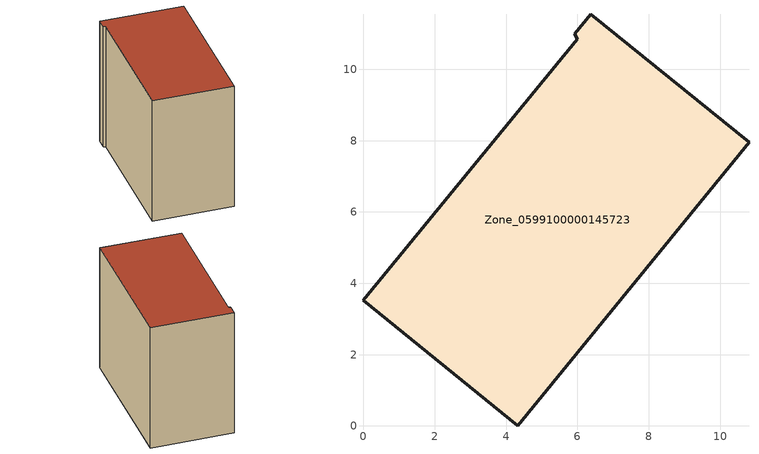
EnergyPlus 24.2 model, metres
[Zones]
Zone_0599100000145723
 floor ground (C_G): 6.38,11.55 10.81,7.95 4.33,0 0,3.53 6,10.85 5.93,11 z0
 wall outside (C_F): 10.81,7.95 6.38,11.55 5.93,11 6,10.85 0,3.53 4.33,0 10.81,7.95 z0:9.16
 roof outside (C_R): 4.33,0 10.81,7.95 6.38,11.55 5.93,11 6,10.85 0,3.53 z9.16
[BUILDING]
Pand.0599100000145723: North Axis=0; Terrain=City; Loads Convergence Tolerance Value=0.04; Temperature Convergence Tolerance Value=0.4; Solar Distribution=FullExterior; Maximum Number of Warmup Days=25; Minimum Number of Warmup Days=1
[Site:Location]
Rotterdam.The.Hague.AP_ZH_NLD Design_Conditions: Latitude=51.96; Longitude=4.45; Time Zone=1; Elevation=-4.5
[SITE:GROUNDTEMPERATURE:BUILDINGSURFACE]
18, 18, 18, 18, 18, 18, 18, 18, 18, 18, 18, 18
[MATERIAL] Thermal Absorptance=0.9; Solar Absorptance=0.7; Visible Absorptance=0.7
Name | Roughness | Thickness | Conductivity | Density | Specific Heat
G.TC.1946 | MediumSmooth | 0.15 | 1 | 540 | 1210
F.TC.1946 | Rough | 0.3 | 0.857143 | 1920 | 840
R.TC.1946 | MediumRough | 0.2 | 0.909091 | 1500 | 1000
[CONSTRUCTION]
C_G: G.TC.1946
C_F: F.TC.1946
C_R: R.TC.1946
[ZONE]
Zone_0599100000145723: Type=1; Multiplier=1; Ceiling Height=Autocalculate; Volume=Autocalculate; Floor Area=autocalculate; Part of Total Floor Area=Yes
[ZONEINFILTRATION:DESIGNFLOWRATE]
Infil_Zone_0599100000145723: Zone or ZoneList or Space or SpaceList=Zone_0599100000145723; Schedule=AlwaysOn; Design Flow Rate Calculation Method=Flow/Area; Flow Rate per Floor Area=0.003; Constant Term Coefficient=1; Temperature Term Coefficient=0; Velocity Term Coefficient=0; Velocity Squared Term Coefficient=0
[HVACTEMPLATE:ZONE:IDEALLOADSAIRSYSTEM]
Zone_0599100000145723: Maximum Heating Supply Air Temperature=50; Minimum Cooling Supply Air Temperature=13; Maximum Heating Supply Air Humidity Ratio=0.0156; Minimum Cooling Supply Air Humidity Ratio=0.0077; Heating Limit=NoLimit; Cooling Limit=NoLimit; Dehumidification Control Type=ConstantSensibleHeatRatio; Cooling Sensible Heat Ratio=0.7; Dehumidification Setpoint=60; Humidification Control Type=None; Humidification Setpoint=30; Outdoor Air Method=None; Outdoor Air Flow Rate per Person=0.00944; Outdoor Air Flow Rate per Zone Floor Area=0; Outdoor Air Flow Rate per Zone=0; Demand Controlled Ventilation Type=None; Outdoor Air Economizer Type=NoEconomizer; Heat Recovery Type=None; Sensible Heat Recovery Effectiveness=0.7; Latent Heat Recovery Effectiveness=0.65
[ZONECONTROL:THERMOSTAT]
ThermostatControl_Zone_0599100000145723: Zone or ZoneList=Zone_0599100000145723; Control Type Schedule=DualSetpointControlType; Control 1=Thermostat_Zone_0599100000145723; Temperature Difference Between Cutout And Setpoint=0
[THERMOSTATSETPOINT:DUALSETPOINT]
Thermostat_Zone_0599100000145723: Heating Setpoint Temperature Schedule=HeatingSetpoint_Zone_0599100000145723; Cooling Setpoint Temperature Schedule=CoolingSetpoint_Zone_0599100000145723
[SCHEDULE:COMPACT]
HeatingSetpoint_Zone_0599100000145723: Through: 12/31, For: AllDays, Until: 24:00, 21
CoolingSetpoint_Zone_0599100000145723: Through: 12/31, For: AllDays, Until: 24:00, 24
DualSetpointControlType: Through: 12/31, For: AllDays, Until: 24:00, 4
AlwaysOn: Through: 12/31, For: AllDays, Until: 24:00, 1
